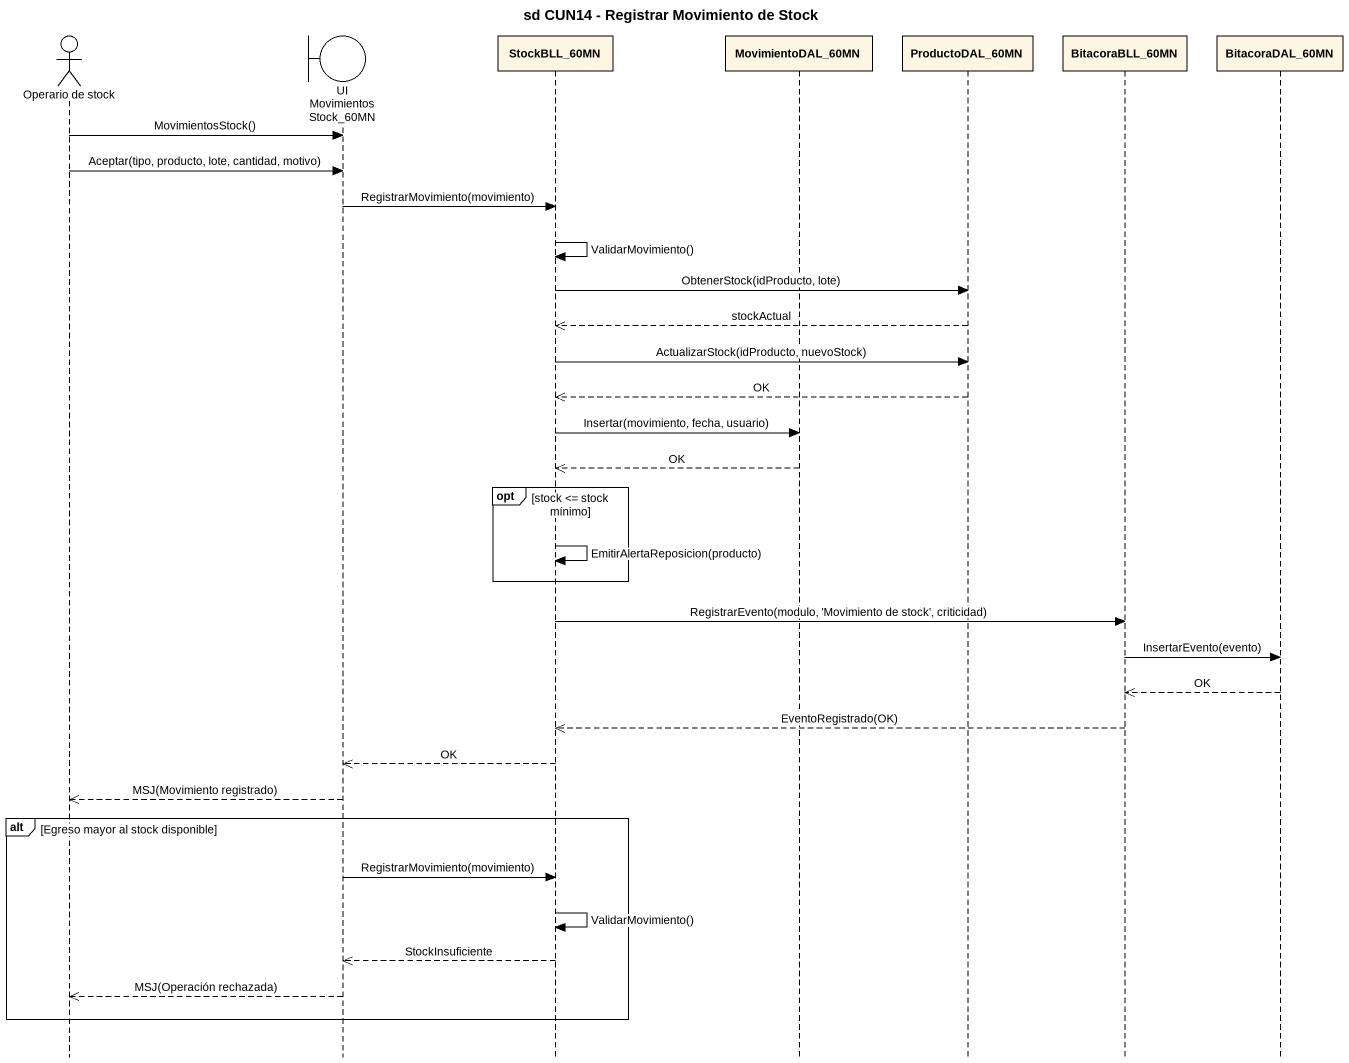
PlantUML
@startuml
title sd CUN14 - Registrar Movimiento de Stock
hide footbox
actor "Operario de stock" as Operario_de_stock
boundary "UI MovimientosStock_60MN" as UI_MovimientosStock_60MN
participant StockBLL_60MN
participant MovimientoDAL_60MN
participant ProductoDAL_60MN
participant BitacoraBLL_60MN
participant BitacoraDAL_60MN

Operario_de_stock -> UI_MovimientosStock_60MN : MovimientosStock()
Operario_de_stock -> UI_MovimientosStock_60MN : Aceptar(tipo, producto, lote, cantidad, motivo)
UI_MovimientosStock_60MN -> StockBLL_60MN : RegistrarMovimiento(movimiento)
StockBLL_60MN -> StockBLL_60MN : ValidarMovimiento()
StockBLL_60MN -> ProductoDAL_60MN : ObtenerStock(idProducto, lote)
ProductoDAL_60MN -->> StockBLL_60MN : stockActual
StockBLL_60MN -> ProductoDAL_60MN : ActualizarStock(idProducto, nuevoStock)
ProductoDAL_60MN -->> StockBLL_60MN : OK
StockBLL_60MN -> MovimientoDAL_60MN : Insertar(movimiento, fecha, usuario)
MovimientoDAL_60MN -->> StockBLL_60MN : OK
opt stock <= stock mínimo
  StockBLL_60MN -> StockBLL_60MN : EmitirAlertaReposicion(producto)
end
StockBLL_60MN -> BitacoraBLL_60MN : RegistrarEvento(modulo, 'Movimiento de stock', criticidad)
BitacoraBLL_60MN -> BitacoraDAL_60MN : InsertarEvento(evento)
BitacoraDAL_60MN -->> BitacoraBLL_60MN : OK
BitacoraBLL_60MN -->> StockBLL_60MN : EventoRegistrado(OK)
StockBLL_60MN -->> UI_MovimientosStock_60MN : OK
UI_MovimientosStock_60MN -->> Operario_de_stock : MSJ(Movimiento registrado)
alt Egreso mayor al stock disponible
  UI_MovimientosStock_60MN -> StockBLL_60MN : RegistrarMovimiento(movimiento)
  StockBLL_60MN -> StockBLL_60MN : ValidarMovimiento()
  StockBLL_60MN -->> UI_MovimientosStock_60MN : StockInsuficiente
  UI_MovimientosStock_60MN -->> Operario_de_stock : MSJ(Operación rechazada)
end
@enduml
